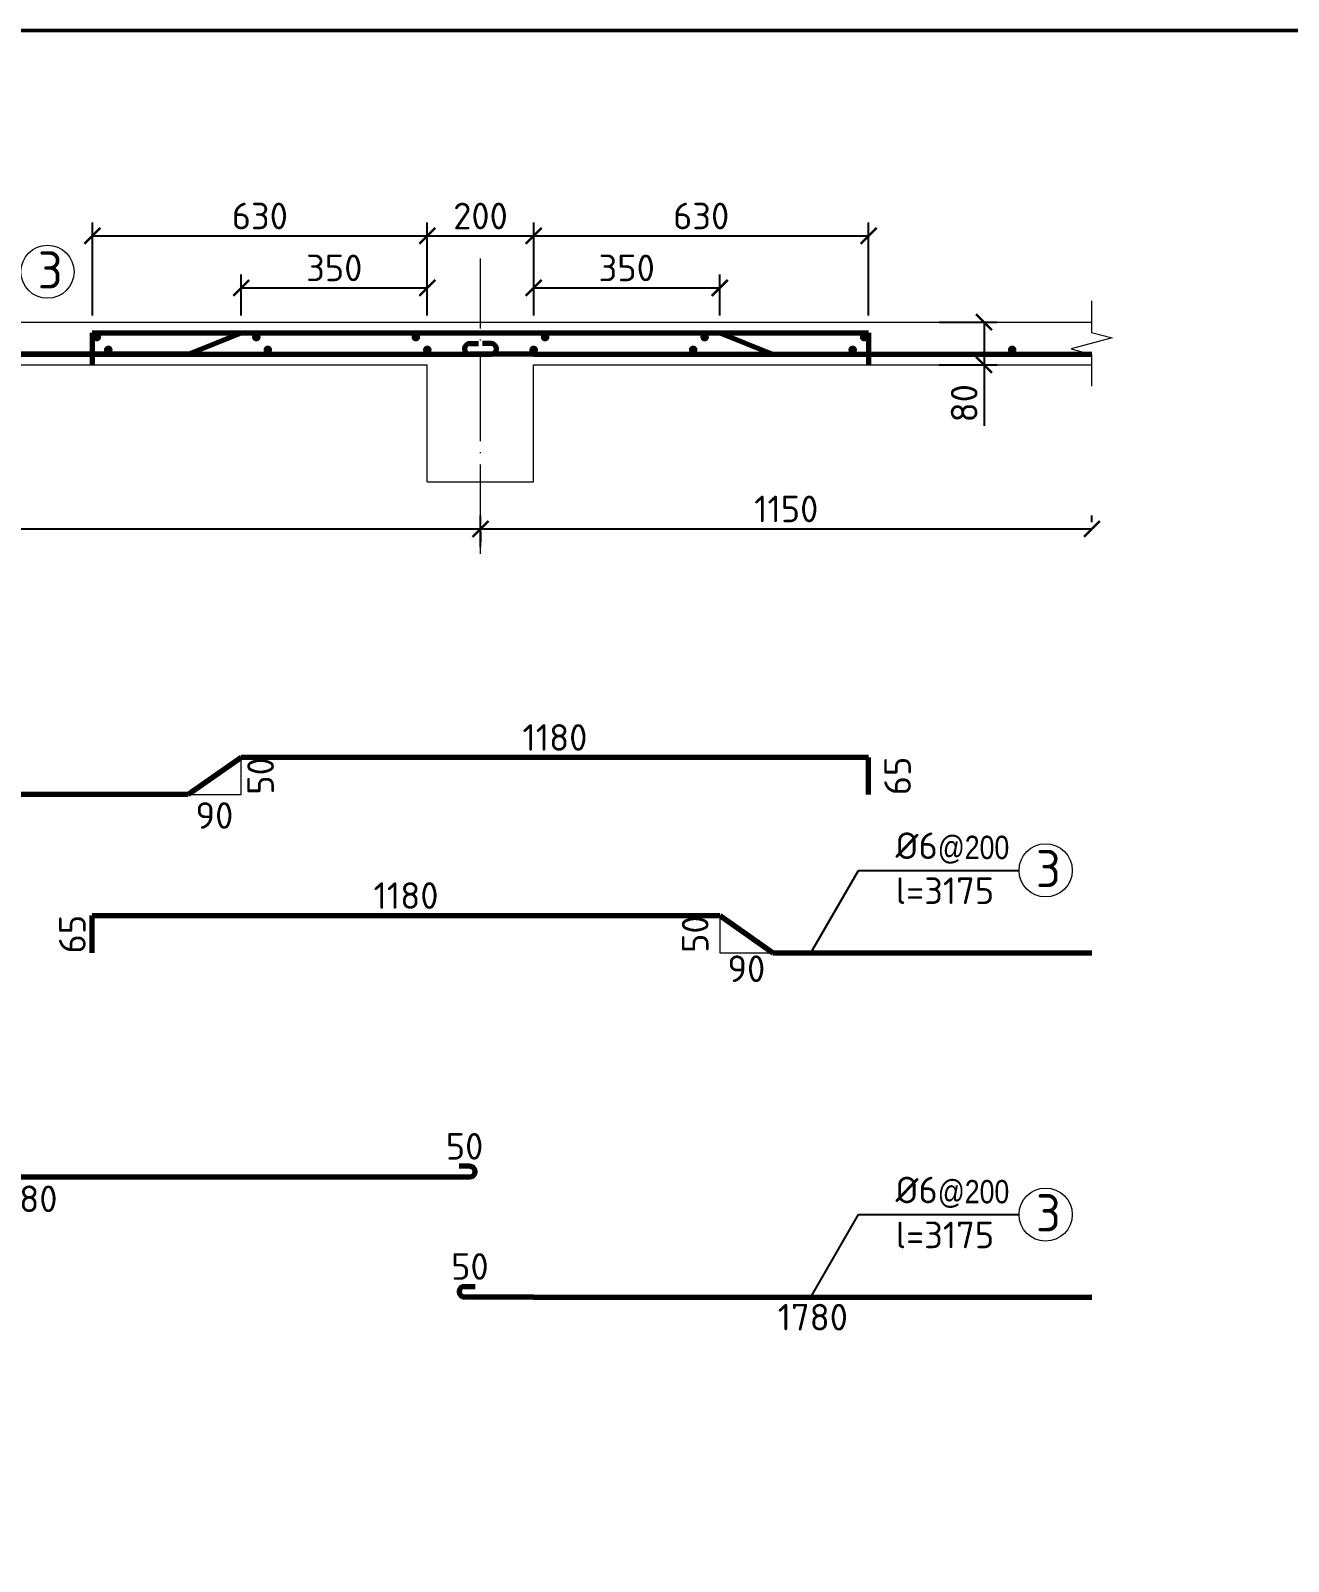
# Model space of a CAD drawing. Header units: millimetres. Extents: x 0 to 4970, y -594 to 1412.
# Drawn here: x 1278.1 to 1396.4, y 436.8 to 580.8 of the extents above; entities that cross this region are included whole.
import ezdxf

# ---------------------------------------------------------------- set-up
doc = ezdxf.new("R2010")
doc.units = ezdxf.units.MM
doc.header["$LTSCALE"] = 0.35
doc.header["$PDMODE"] = 3
doc.linetypes.add('ACAD_ISO04W100', pattern=[30, 24, -3, 0, -3])
doc.layers.get('0').update_dxf_attribs({"lineweight": 50})
for name, color, linetype, lineweight in [('CotThepSan', 13, 'Continuous', 70), ('DoVe', 1, 'Continuous', 18), ('Duong Bao San', 7, 'Continuous', 18), ('Kich Thuoc', 1, 'Continuous', 20), ('Ky Hieu', 4, 'Continuous', 20), ('Truc', 3, 'ACAD_ISO04W100', 20)]:
    doc.layers.add(name, color=color, linetype=linetype, lineweight=lineweight)
doc.styles.get("Standard").update_dxf_attribs({"font": 'isocpeur.ttf'})
doc.styles.add('VN', font='')
doc.styles.get('VN').set_extended_font_data('TCVN 7284')
doc.dimstyles.new('Dim20', dxfattribs={"dimtxt": 2.5, "dimasz": 1.5, "dimexe": 1.25, "dimexo": 0.625, "dimtad": 1, "dimlfac": 20, "dimtxsty": 'Standard', "dimblk": 'ARCHTICK', "dimcen": 2.5, "dimadec": 0, "dimazin": 0, "dimtfac": 1, "dimtmove": 0, "dimatfit": 3, "dimfxl": 1, "dimarcsym": 0})
doc.dimstyles.new('Dim20KT', dxfattribs={"dimtxt": 2.5, "dimasz": 1.5, "dimexe": 1.25, "dimexo": 0.625, "dimtad": 1, "dimlfac": 20, "dimtxsty": 'Standard', "dimblk": 'ARCHTICK', "dimcen": 2.5, "dimse1": 1, "dimse2": 1, "dimsd1": 1, "dimsd2": 1, "dimadec": 0, "dimazin": 0, "dimtfac": 1, "dimtmove": 0, "dimatfit": 3, "dimfxl": 1, "dimarcsym": 0})

# ---------------------------------------------------------------- blocks, each defined once
blk = doc.blocks.new('*D490')
at = {"layer": 'Defpoints', "color": 0}
for p in [(1356.93, 512.44), (1361.53, 512.44), (1356.93, 508.94)]:
    blk.add_point(p, dxfattribs=at)
at = {"layer": 'Kich Thuoc', "color": 0, "insert": (1359.65, 510.69), "char_height": 2.5, "attachment_point": 5, "rotation": 90}
blk.add_mtext('65', dxfattribs=at)
blk = doc.blocks.new('_ArchTick')
at = {"color": 0, "linetype": 'ByBlock', "const_width": 0.15}
blk.add_lwpolyline([(-0.5, -0.5), (0.5, 0.5)], dxfattribs=at)
blk = doc.blocks.new('*D491')
at = {"layer": 'Defpoints', "color": 0}
for p in [(1297.93, 512.44), (1356.93, 512.44), (1356.93, 512.44)]:
    blk.add_point(p, dxfattribs=at)
at = {"layer": 'Kich Thuoc', "color": 0, "insert": (1327.43, 514.31), "char_height": 2.5, "attachment_point": 5}
blk.add_mtext('1180', dxfattribs=at)
blk = doc.blocks.new('*D492')
at = {"layer": 'Defpoints', "color": 0}
for p in [(1204.43, 508.94), (1292.93, 508.94), (1292.93, 505.17)]:
    blk.add_point(p, dxfattribs=at)
at = {"layer": 'Kich Thuoc', "color": 0, "insert": (1248.68, 507.04), "char_height": 2.5, "attachment_point": 5}
blk.add_mtext('1780', dxfattribs=at)
blk = doc.blocks.new('*D433')
at = {"layer": 'Defpoints', "color": 0}
for p in [(1232.93, 473.3), (1321.93, 473.3), (1321.93, 469.05)]:
    blk.add_point(p, dxfattribs=at)
at = {"layer": 'Kich Thuoc', "color": 0, "insert": (1277.35, 470.92), "char_height": 2.5, "attachment_point": 5}
blk.add_mtext('1780', dxfattribs=at)
blk = doc.blocks.new('*D434')
at = {"layer": 'Defpoints', "color": 0}
for p in [(1318.43, 473.98), (1318.43, 473.98), (1319.43, 473.98)]:
    blk.add_point(p, dxfattribs=at)
at = {"layer": 'Kich Thuoc', "color": 0, "insert": (1318.93, 475.86), "char_height": 2.5, "attachment_point": 5}
blk.add_mtext('50', dxfattribs=at)
blk = doc.blocks.new('*D435')
at = {"layer": 'Defpoints', "color": 0}
for p in [(1318.93, 462.69), (1318.93, 462.69), (1319.93, 462.69)]:
    blk.add_point(p, dxfattribs=at)
at = {"layer": 'Kich Thuoc', "color": 0, "insert": (1319.43, 464.56), "char_height": 2.5, "attachment_point": 5}
blk.add_mtext('50', dxfattribs=at)
blk = doc.blocks.new('*D499')
at = {"layer": 'Defpoints', "color": 0}
for p in [(1283.93, 497.56), (1283.93, 497.56), (1283.93, 494.06)]:
    blk.add_point(p, dxfattribs=at)
at = {"layer": 'Kich Thuoc', "color": 0, "insert": (1282.05, 495.81), "char_height": 2.5, "attachment_point": 5, "rotation": 90}
blk.add_mtext('65', dxfattribs=at)
blk = doc.blocks.new('*D500')
at = {"layer": 'Defpoints', "color": 0}
for p in [(1283.93, 497.56), (1342.93, 497.56), (1342.93, 497.56)]:
    blk.add_point(p, dxfattribs=at)
at = {"layer": 'Kich Thuoc', "color": 0, "insert": (1313.43, 499.44), "char_height": 2.5, "attachment_point": 5}
blk.add_mtext('1180', dxfattribs=at)
blk = doc.blocks.new('*D501')
at = {"layer": 'Defpoints', "color": 0}
for p in [(1342.93, 497.56), (1342.49, 494.06), (1342.93, 494.06)]:
    blk.add_point(p, dxfattribs=at)
at = {"layer": 'Kich Thuoc', "color": 0, "insert": (1340.62, 495.81), "char_height": 2.5, "attachment_point": 5, "rotation": 90}
blk.add_mtext('50', dxfattribs=at)
blk = doc.blocks.new('*D502')
at = {"layer": 'Defpoints', "color": 0}
for p in [(1342.93, 494.06), (1347.93, 494.06), (1347.93, 490.69)]:
    blk.add_point(p, dxfattribs=at)
at = {"layer": 'Kich Thuoc', "color": 0, "insert": (1345.43, 492.56), "char_height": 2.5, "attachment_point": 5}
blk.add_mtext('90', dxfattribs=at)
blk = doc.blocks.new('*D440')
at = {"layer": 'Defpoints', "color": 0}
for p in [(1362.93, 553.36), (1362.93, 549.36), (1367.78, 549.36)]:
    blk.add_point(p, dxfattribs=at)
at = {"layer": 'Kich Thuoc', "color": 0, "lineweight": -2}
for p, q in [((1363.55, 553.36), (1369.03, 553.36)), ((1367.78, 553.36), (1367.78, 549.36)), ((1363.55, 549.36), (1369.03, 549.36)), ((1367.78, 549.36), (1367.78, 543.61))]:
    blk.add_line(p, q, dxfattribs=at)
at = {"layer": 'Kich Thuoc', "color": 0, "lineweight": -2, "xscale": 1.5, "yscale": 1.5, "zscale": 1.5}
for p, rotation in [((1367.78, 553.36), 90), ((1367.78, 549.36), 270)]:
    blk.add_blockref('_ArchTick', p, dxfattribs=dict(at, rotation=rotation))
at = {"layer": 'Kich Thuoc', "color": 0, "insert": (1365.91, 545.74), "char_height": 2.5, "attachment_point": 5, "rotation": 90}
blk.add_mtext('80', dxfattribs=at)
blk = doc.blocks.new('*D441')
at = {"layer": 'Defpoints', "color": 0}
for p in [(1315.43, 556.59), (1297.93, 553.36), (1315.43, 553.36)]:
    blk.add_point(p, dxfattribs=at)
at = {"layer": 'Kich Thuoc', "color": 0, "lineweight": -2}
for p, q in [((1297.93, 553.99), (1297.93, 557.84)), ((1315.43, 553.99), (1315.43, 557.84)), ((1297.93, 556.59), (1315.43, 556.59))]:
    blk.add_line(p, q, dxfattribs=at)
at = {"layer": 'Kich Thuoc', "color": 0, "lineweight": -2, "xscale": 1.5, "yscale": 1.5, "zscale": 1.5, "rotation": 180}
blk.add_blockref('_ArchTick', (1297.93, 556.59), dxfattribs=at)
at = {"layer": 'Kich Thuoc', "color": 0, "lineweight": -2, "xscale": 1.5, "yscale": 1.5, "zscale": 1.5}
blk.add_blockref('_ArchTick', (1315.43, 556.59), dxfattribs=at)
at = {"layer": 'Kich Thuoc', "color": 0, "insert": (1306.68, 558.47), "char_height": 2.5, "attachment_point": 5}
blk.add_mtext('350', dxfattribs=at)
blk = doc.blocks.new('*D442')
at = {"layer": 'Defpoints', "color": 0}
for p in [(1342.93, 556.59), (1325.43, 553.36), (1342.93, 553.36)]:
    blk.add_point(p, dxfattribs=at)
at = {"layer": 'Kich Thuoc', "color": 0, "lineweight": -2}
for p, q in [((1325.43, 553.99), (1325.43, 557.84)), ((1342.93, 553.99), (1342.93, 557.84)), ((1325.43, 556.59), (1342.93, 556.59))]:
    blk.add_line(p, q, dxfattribs=at)
at = {"layer": 'Kich Thuoc', "color": 0, "lineweight": -2, "xscale": 1.5, "yscale": 1.5, "zscale": 1.5, "rotation": 180}
blk.add_blockref('_ArchTick', (1325.43, 556.59), dxfattribs=at)
at = {"layer": 'Kich Thuoc', "color": 0, "lineweight": -2, "xscale": 1.5, "yscale": 1.5, "zscale": 1.5}
blk.add_blockref('_ArchTick', (1342.93, 556.59), dxfattribs=at)
at = {"layer": 'Kich Thuoc', "color": 0, "insert": (1334.18, 558.47), "char_height": 2.5, "attachment_point": 5}
blk.add_mtext('350', dxfattribs=at)
blk = doc.blocks.new('*D443')
at = {"layer": 'Defpoints', "color": 0}
for p in [(1315.43, 561.48), (1283.93, 553.36), (1315.43, 553.36)]:
    blk.add_point(p, dxfattribs=at)
at = {"layer": 'Kich Thuoc', "color": 0, "lineweight": -2}
for p, q in [((1283.93, 553.99), (1283.93, 562.73)), ((1283.93, 561.48), (1315.43, 561.48)), ((1315.43, 553.99), (1315.43, 562.73))]:
    blk.add_line(p, q, dxfattribs=at)
at = {"layer": 'Kich Thuoc', "color": 0, "lineweight": -2, "xscale": 1.5, "yscale": 1.5, "zscale": 1.5, "rotation": 180}
blk.add_blockref('_ArchTick', (1283.93, 561.48), dxfattribs=at)
at = {"layer": 'Kich Thuoc', "color": 0, "lineweight": -2, "xscale": 1.5, "yscale": 1.5, "zscale": 1.5}
blk.add_blockref('_ArchTick', (1315.43, 561.48), dxfattribs=at)
at = {"layer": 'Kich Thuoc', "color": 0, "insert": (1299.68, 563.35), "char_height": 2.5, "attachment_point": 5}
blk.add_mtext('630', dxfattribs=at)
blk = doc.blocks.new('*D444')
at = {"layer": 'Defpoints', "color": 0}
for p in [(1325.43, 561.48), (1315.43, 553.99), (1325.43, 553.99)]:
    blk.add_point(p, dxfattribs=at)
at = {"layer": 'Kich Thuoc', "color": 0, "lineweight": -2}
for p, q in [((1315.43, 554.61), (1315.43, 562.73)), ((1315.43, 561.48), (1325.43, 561.48)), ((1325.43, 554.61), (1325.43, 562.73))]:
    blk.add_line(p, q, dxfattribs=at)
at = {"layer": 'Kich Thuoc', "color": 0, "lineweight": -2, "xscale": 1.5, "yscale": 1.5, "zscale": 1.5, "rotation": 180}
blk.add_blockref('_ArchTick', (1315.43, 561.48), dxfattribs=at)
at = {"layer": 'Kich Thuoc', "color": 0, "lineweight": -2, "xscale": 1.5, "yscale": 1.5, "zscale": 1.5}
blk.add_blockref('_ArchTick', (1325.43, 561.48), dxfattribs=at)
at = {"layer": 'Kich Thuoc', "color": 0, "insert": (1320.43, 563.35), "char_height": 2.5, "attachment_point": 5}
blk.add_mtext('200', dxfattribs=at)
blk = doc.blocks.new('*D445')
at = {"layer": 'Defpoints', "color": 0}
for p in [(1356.93, 561.48), (1325.43, 553.99), (1356.93, 553.36)]:
    blk.add_point(p, dxfattribs=at)
at = {"layer": 'Kich Thuoc', "color": 0, "lineweight": -2}
for p, q in [((1325.43, 554.61), (1325.43, 562.73)), ((1325.43, 561.48), (1356.93, 561.48)), ((1356.93, 553.99), (1356.93, 562.73))]:
    blk.add_line(p, q, dxfattribs=at)
at = {"layer": 'Kich Thuoc', "color": 0, "lineweight": -2, "xscale": 1.5, "yscale": 1.5, "zscale": 1.5, "rotation": 180}
blk.add_blockref('_ArchTick', (1325.43, 561.48), dxfattribs=at)
at = {"layer": 'Kich Thuoc', "color": 0, "lineweight": -2, "xscale": 1.5, "yscale": 1.5, "zscale": 1.5}
blk.add_blockref('_ArchTick', (1356.93, 561.48), dxfattribs=at)
at = {"layer": 'Kich Thuoc', "color": 0, "insert": (1341.18, 563.35), "char_height": 2.5, "attachment_point": 5}
blk.add_mtext('630', dxfattribs=at)
blk = doc.blocks.new('*D463')
at = {"layer": 'Defpoints', "color": 0}
for p in [(1297.93, 512.44), (1297.93, 508.94), (1301.62, 508.94)]:
    blk.add_point(p, dxfattribs=at)
at = {"layer": 'Kich Thuoc', "color": 0, "insert": (1299.75, 510.69), "char_height": 2.5, "attachment_point": 5, "rotation": 90}
blk.add_mtext('50', dxfattribs=at)
blk = doc.blocks.new('*D464')
at = {"layer": 'Defpoints', "color": 0}
for p in [(1292.93, 508.94), (1297.9, 508.94), (1297.9, 505.1)]:
    blk.add_point(p, dxfattribs=at)
at = {"layer": 'Kich Thuoc', "color": 0, "insert": (1295.41, 506.97), "char_height": 2.5, "attachment_point": 5}
blk.add_mtext('90', dxfattribs=at)
blk = doc.blocks.new('*D477')
at = {"layer": 'Defpoints', "color": 0}
for p in [(1307.43, 461.69), (1395.93, 461.69), (1395.93, 457.92)]:
    blk.add_point(p, dxfattribs=at)
at = {"layer": 'Kich Thuoc', "color": 0, "insert": (1351.68, 459.79), "char_height": 2.5, "attachment_point": 5}
blk.add_mtext('1780', dxfattribs=at)
blk = doc.blocks.new('*D513')
at = {"layer": 'Defpoints', "color": 0}
for p in [(1205.43, 534.26), (1320.43, 533.92), (1320.43, 531.58)]:
    blk.add_point(p, dxfattribs=at)
at = {"layer": 'Kich Thuoc', "color": 0, "lineweight": -2}
for p, q in [((1320.43, 532.21), (1320.43, 535.17)), ((1205.43, 533.92), (1320.43, 533.92)), ((1205.43, 533.64), (1205.43, 532.67))]:
    blk.add_line(p, q, dxfattribs=at)
at = {"layer": 'Kich Thuoc', "color": 0, "lineweight": -2, "xscale": 1.5, "yscale": 1.5, "zscale": 1.5, "rotation": 180}
blk.add_blockref('_ArchTick', (1205.43, 533.92), dxfattribs=at)
at = {"layer": 'Kich Thuoc', "color": 0, "lineweight": -2, "xscale": 1.5, "yscale": 1.5, "zscale": 1.5}
blk.add_blockref('_ArchTick', (1320.43, 533.92), dxfattribs=at)
at = {"layer": 'Kich Thuoc', "color": 0, "insert": (1262.93, 535.8), "char_height": 2.5, "attachment_point": 5}
blk.add_mtext('2300', dxfattribs=at)
blk = doc.blocks.new('*D486')
at = {"layer": 'Defpoints', "color": 0}
for p in [(1320.43, 534.26), (1377.93, 533.92), (1377.93, 533.92)]:
    blk.add_point(p, dxfattribs=at)
at = {"layer": 'Kich Thuoc', "color": 0, "lineweight": -2}
for p, q in [((1377.93, 534.55), (1377.93, 535.17)), ((1320.43, 533.92), (1377.93, 533.92)), ((1320.43, 533.64), (1320.43, 532.67))]:
    blk.add_line(p, q, dxfattribs=at)
at = {"layer": 'Kich Thuoc', "color": 0, "lineweight": -2, "xscale": 1.5, "yscale": 1.5, "zscale": 1.5, "rotation": 180}
blk.add_blockref('_ArchTick', (1320.43, 533.92), dxfattribs=at)
at = {"layer": 'Kich Thuoc', "color": 0, "lineweight": -2, "xscale": 1.5, "yscale": 1.5, "zscale": 1.5}
blk.add_blockref('_ArchTick', (1377.93, 533.92), dxfattribs=at)
at = {"layer": 'Kich Thuoc', "color": 0, "insert": (1349.18, 535.8), "char_height": 2.5, "attachment_point": 5}
blk.add_mtext('1150', dxfattribs=at)

msp = doc.modelspace()

# ---------------------------------------------------------------- linework, layer by layer
msp.add_lwpolyline([(1079.793241, 580.785388), (1079.793241, 160.785388), (1410.871342, 160.785388), (1410.871342, 580.785388)], close=True)
at = {"layer": 'CotThepSan'}
for p, q in [((1283.927586, 552.360798), (1283.927586, 549.360798)), ((1283.927586, 552.360798), (1320.427586, 552.360798)), ((1292.927586, 550.360798), (1297.927586, 552.360798)), ((1320.427586, 552.360798), (1356.927586, 552.360798)), ((1342.927586, 552.360798), (1347.927586, 550.360798)), ((1356.927586, 552.360798), (1356.927586, 549.360798)), ((1292.927586, 550.360798), (1204.427586, 550.360798)), ((1232.927586, 550.360798), (1321.427586, 550.360798)), ((1319.427586, 551.360798), (1320.198116, 551.360798)), ((1319.427586, 551.360798), (1320.247778, 551.360798)), ((1325.427586, 550.360798), (1319.427586, 550.360798)), ((1321.427586, 551.360798), (1320.62665, 551.360798)), ((1321.427586, 551.360798), (1320.666617, 551.360798)), ((1325.427586, 550.360798), (1377.927586, 550.360798)), ((1297.927586, 512.437407), (1292.927586, 508.937407)), ((1356.927586, 512.437407), (1297.927586, 512.437407)), ((1356.927586, 508.937407), (1356.927586, 512.437407)), ((1292.927586, 508.937407), (1204.427586, 508.937407)), ((1283.927586, 494.063131), (1283.927586, 497.563131)), ((1283.927586, 497.563131), (1342.927586, 497.563131)), ((1342.927586, 497.563131), (1347.927586, 494.063131)), ((1347.927586, 494.063131), (1377.927586, 494.063131)), ((1319.427586, 473.980745), (1318.427586, 473.980745)), ((1232.927586, 472.980745), (1319.427586, 472.980745)), ((1318.927586, 462.687621), (1319.927586, 462.687621)), ((1325.427586, 461.687621), (1318.927586, 461.687621)), ((1325.427586, 461.687621), (1377.927586, 461.687621))]:
    msp.add_line(p, q, dxfattribs=at)
at = {"layer": 'CotThepSan', "color": 1, "const_width": 0.4}
for points in [[(1284.149591, 551.960798, 1), (1284.549591, 551.960798, 1)], [(1299.149591, 551.960798, 1), (1299.549591, 551.960798, 1)], [(1314.149591, 551.960798, 1), (1314.549591, 551.960798, 1)], [(1326.705581, 551.960798, -1), (1326.305581, 551.960798, -1)], [(1341.705581, 551.960798, -1), (1341.305581, 551.960798, -1)], [(1356.705581, 551.960798, -1), (1356.305581, 551.960798, -1)], [(1285.227586, 550.760798, 1), (1285.627586, 550.760798, 1)], [(1300.227586, 550.760798, 1), (1300.627586, 550.760798, 1)], [(1315.227586, 550.760798, 1), (1315.627586, 550.760798, 1)], [(1325.227586, 550.760798, 1), (1325.627586, 550.760798, 1)], [(1340.227586, 550.760798, 1), (1340.627586, 550.760798, 1)], [(1355.227586, 550.760798, 1), (1355.627586, 550.760798, 1)], [(1370.227586, 550.760798, 1), (1370.627586, 550.760798, 1)]]:
    msp.add_lwpolyline(points, format="xyb", close=True, dxfattribs=at)
at = {"layer": 'CotThepSan'}
for centre, start, end in [((1319.427586, 550.860798), 90, 270), ((1321.427586, 550.860798), 270, 90), ((1319.427586, 473.480745), 270, 90), ((1318.927586, 462.187621), 90, 270)]:
    msp.add_arc(centre, 0.5, start, end, dxfattribs=at)
at = {"layer": 'DoVe'}
for p, q in [((1297.927586, 508.937407), (1297.927586, 512.437407)), ((1292.927586, 508.937407), (1297.927586, 508.937407)), ((1342.927586, 497.563131), (1342.927586, 494.063131)), ((1342.927586, 494.063131), (1347.927586, 494.063131))]:
    msp.add_line(p, q, dxfattribs=at)
at = {"layer": 'Duong Bao San'}
for p, q in [((1315.427586, 538.360798), (1315.427586, 549.360798)), ((1325.427586, 538.360798), (1325.427586, 549.360798)), ((1315.427586, 538.360798), (1325.427586, 538.360798))]:
    msp.add_line(p, q, dxfattribs=at)
for points in [[(1095.427586, 553.360798), (1325.427586, 553.360798), (1377.927586, 553.360798)], [(1210.427586, 549.360798), (1315.427586, 549.360798)], [(1325.427586, 549.360798), (1377.927586, 549.360798)]]:
    msp.add_lwpolyline(points, dxfattribs=at)
at = {"layer": 'Ky Hieu'}
for p, q in [((1360.671841, 501.812363), (1371.071841, 501.812363)), ((1360.671841, 469.436853), (1371.071841, 469.436853))]:
    msp.add_line(p, q, dxfattribs=at)
msp.add_lwpolyline([(1377.89231, 555.360798), (1377.89231, 555.360798), (1377.89231, 552.396074), (1379.824162, 551.878436), (1375.960458, 550.843159), (1377.89231, 550.325521), (1377.89231, 547.360798), (1377.89231, 547.360798)], dxfattribs=at)
for centre in [(1279.713361, 558.11003), (1373.571841, 501.812363), (1373.571841, 469.436853)]:
    msp.add_circle(centre, 2.5, dxfattribs=at)
at = {"layer": 'Truc'}
msp.add_line((1320.427586, 531.584861), (1320.427586, 559.367846), dxfattribs=at)

# ---------------------------------------------------------------- texts
at = {"layer": 'Ky Hieu', "style": 'VN'}
for p in [(1278.799338, 556.526895), (1372.657818, 500.229228), (1372.657818, 467.853719)]:
    msp.add_text('3', height=3.5, dxfattribs=at).set_placement(p)
at = {"layer": 'Ky Hieu', "char_height": 2.5, "attachment_point": 7}
for s, insert in [('%%C6{\\fVNI-Helve-Condense|b0|i0|c0|p2;\\H0.875x;@200}', (1359.451498, 502.437363)), ('l=3175', (1359.474177, 498.647316)), ('%%C6{\\fVNI-Helve-Condense|b0|i0|c0|p2;\\H0.875x;@200}', (1359.451498, 470.061853)), ('l=3175', (1359.474177, 466.271807))]:
    msp.add_mtext(s, dxfattribs=dict(at, insert=insert))

# ---------------------------------------------------------------- dimensions: what is measured, and where the dimension line sits
at = {"layer": 'Kich Thuoc'}
for base, p1, p2, dimstyle, picture, middle in [((1315.427586, 561.477795), (1283.927586, 553.360798), (1315.427586, 553.360798), 'Dim20', '*D443', (1299.677586, 563.352795)), ((1325.427586, 561.477795), (1315.427586, 553.985798), (1325.427586, 553.985798), 'Dim20', '*D444', (1320.427586, 563.352795)), ((1356.927586, 561.477795), (1325.427586, 553.985798), (1356.927586, 553.360798), 'Dim20', '*D445', (1341.177586, 563.352795)), ((1315.427586, 556.594592), (1297.927586, 553.360798), (1315.427586, 553.360798), 'Dim20', '*D441', (1306.677586, 558.469592)), ((1342.927586, 556.594592), (1325.427586, 553.360798), (1342.927586, 553.360798), 'Dim20', '*D442', (1334.177586, 558.469592)), ((1356.927586, 512.437407), (1297.927586, 512.437407), (1356.927586, 512.437407), 'Dim20KT', '*D491', (1327.427586, 514.312407)), ((1342.927586, 497.563131), (1283.927586, 497.563131), (1342.927586, 497.563131), 'Dim20KT', '*D500', (1313.427586, 499.438131))]:
    dim = msp.add_linear_dim(base=base, p1=p1, p2=p2, dimstyle=dimstyle, dxfattribs=at)
    dim.commit()
    dim.dimension.update_dxf_attribs({"geometry": picture, "text_midpoint": middle})
dim = msp.add_linear_dim(base=(1367.781891, 549.360798), p1=(1362.925873, 553.360798), p2=(1362.925873, 549.360798), angle=90, dimstyle='Dim20', dxfattribs=at)
dim.commit()
dim.dimension.update_dxf_attribs({"geometry": '*D440', "text_midpoint": (1365.906891, 545.735798)})
for base, p1, p2, picture, middle in [((1320.427586, 533.924911), (1205.427586, 534.263775), (1320.427586, 531.584861), '*D513', (1262.927586, 535.799911)), ((1377.927586, 533.924911), (1320.427586, 534.263775), (1377.927586, 533.924911), '*D486', (1349.177586, 535.799911))]:
    dim = msp.add_linear_dim(base=base, p1=p1, p2=p2, dimstyle='Dim20', override={"dimtmove": 1}, dxfattribs=at)
    dim.commit()
    dim.dimension.update_dxf_attribs({"geometry": picture, "text_midpoint": middle})
for base, p1, p2, text, picture, middle in [((1301.622972, 508.937407), (1297.927586, 512.437407), (1297.927586, 508.937407), '50', '*D463', (1301.622972, 510.687407)), ((1361.526235, 512.437407), (1356.927586, 508.937407), (1356.927586, 512.437407), '65', '*D490', (1361.526235, 510.687407)), ((1283.927586, 497.563131), (1283.927586, 494.063131), (1283.927586, 497.563131), '65', '*D499', (1283.927586, 495.813131)), ((1342.492813, 494.063131), (1342.927586, 497.563131), (1342.927586, 494.063131), '50', '*D501', (1342.492813, 495.813131))]:
    dim = msp.add_linear_dim(base=base, p1=p1, p2=p2, angle=90, text=text, dimstyle='Dim20KT', dxfattribs=at)
    dim.commit()
    dim.dimension.update_dxf_attribs({"geometry": picture, "text_midpoint": middle, "dimtype": 160})
for base, p1, p2, picture, middle in [((1292.927586, 505.166915), (1204.427586, 508.937407), (1292.927586, 508.937407), '*D492', (1248.677586, 507.041915)), ((1395.927586, 457.917129), (1307.427586, 461.687621), (1395.927586, 461.687621), '*D477', (1351.677586, 459.792129))]:
    dim = msp.add_linear_dim(base=base, p1=p1, p2=p2, text='1780', dimstyle='Dim20KT', dxfattribs=at)
    dim.commit()
    dim.dimension.update_dxf_attribs({"geometry": picture, "text_midpoint": middle})
for base, p1, p2, text, picture, middle in [((1297.895011, 505.096546), (1292.927586, 508.937407), (1297.895011, 508.937407), '90', '*D464', (1295.411299, 505.096546)), ((1347.927586, 490.687297), (1342.927586, 494.063131), (1347.927586, 494.063131), '90', '*D502', (1345.427586, 490.687297)), ((1318.427586, 473.980745), (1319.427586, 473.980745), (1318.427586, 473.980745), '50', '*D434', (1318.927586, 473.980745)), ((1321.927586, 469.04524), (1232.927586, 473.30261), (1321.927586, 473.30261), '1780', '*D433', (1277.345055, 469.04524)), ((1318.927586, 462.687621), (1319.927586, 462.687621), (1318.927586, 462.687621), '50', '*D435', (1319.427586, 462.687621))]:
    dim = msp.add_linear_dim(base=base, p1=p1, p2=p2, text=text, dimstyle='Dim20KT', dxfattribs=at)
    dim.commit()
    dim.dimension.update_dxf_attribs({"geometry": picture, "text_midpoint": middle, "dimtype": 160})

# ---------------------------------------------------------------- leaders
at = {"layer": 'Ky Hieu', "annotation_type": 0, "has_hookline": 1, "hookline_direction": 0, "text_width": 10.4}
for points in [[(1351.489715, 494.063131), (1355.963736, 501.812363), (1360.046841, 501.812363)], [(1351.489715, 461.687621), (1355.963736, 469.436853), (1360.046841, 469.436853)]]:
    msp.add_leader(points, dimstyle='Dim20', override={"dimgap": 0.625, "dimtad": 1, "dimldrblk": 'None'}, dxfattribs=at)

doc.saveas('drawing.dxf')
